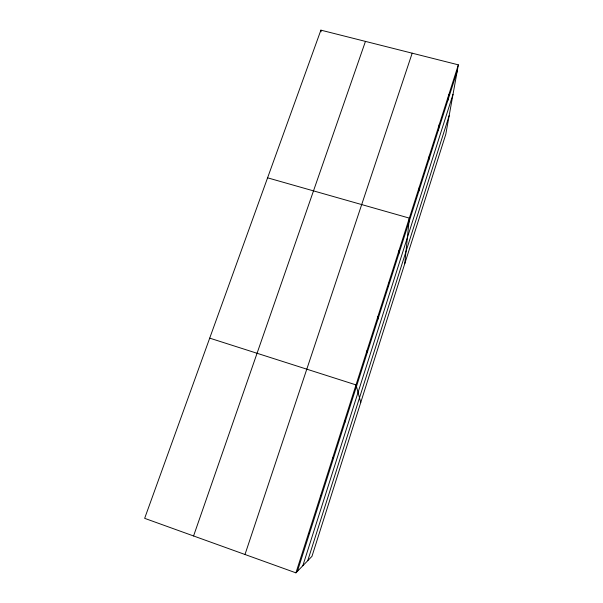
<?xml version="1.0" encoding="UTF-8"?>
<svg xmlns="http://www.w3.org/2000/svg" width="603" height="603" viewBox="0 0 603 603"><rect width="100%" height="100%" fill="white"/><g stroke="black" fill="none" stroke-linecap="round" stroke-linejoin="round"><path stroke-width="0.9" d="M388.468 286.267L388.566 283.116M398.787 253.976L399.043 250.335M404.756 263.722L409.347 218.12L267.581 177.825M418.904 190.993L419.469 186.433M428.718 160.27L429.434 155.28M438.373 130.052L439.233 124.64M447.878 100.317L448.866 94.498M458.348 64.838L445.775 134.348L311.962 556.343L295.93 572.85L144.652 518.339L320.894 30.15L458.348 64.838L295.93 572.85M307.741 560.692L449.145 115.723M297.392 571.342L457.225 71.056M302.827 565.757L453.011 94.332M244.991 554.496L412.181 53.185M193.571 535.961L365.448 41.396M308.404 533.843L309.641 533.007M320.638 495.568L321.67 495.365M209.708 338.14L356.019 384.902L360.76 402.472M332.652 457.994L333.474 458.416M344.441 421.113L345.067 422.13M320.894 30.15L321.12 31.786M367.054 350.381L367.302 352.514M377.9 316.454L377.975 319.108"/></g></svg>
